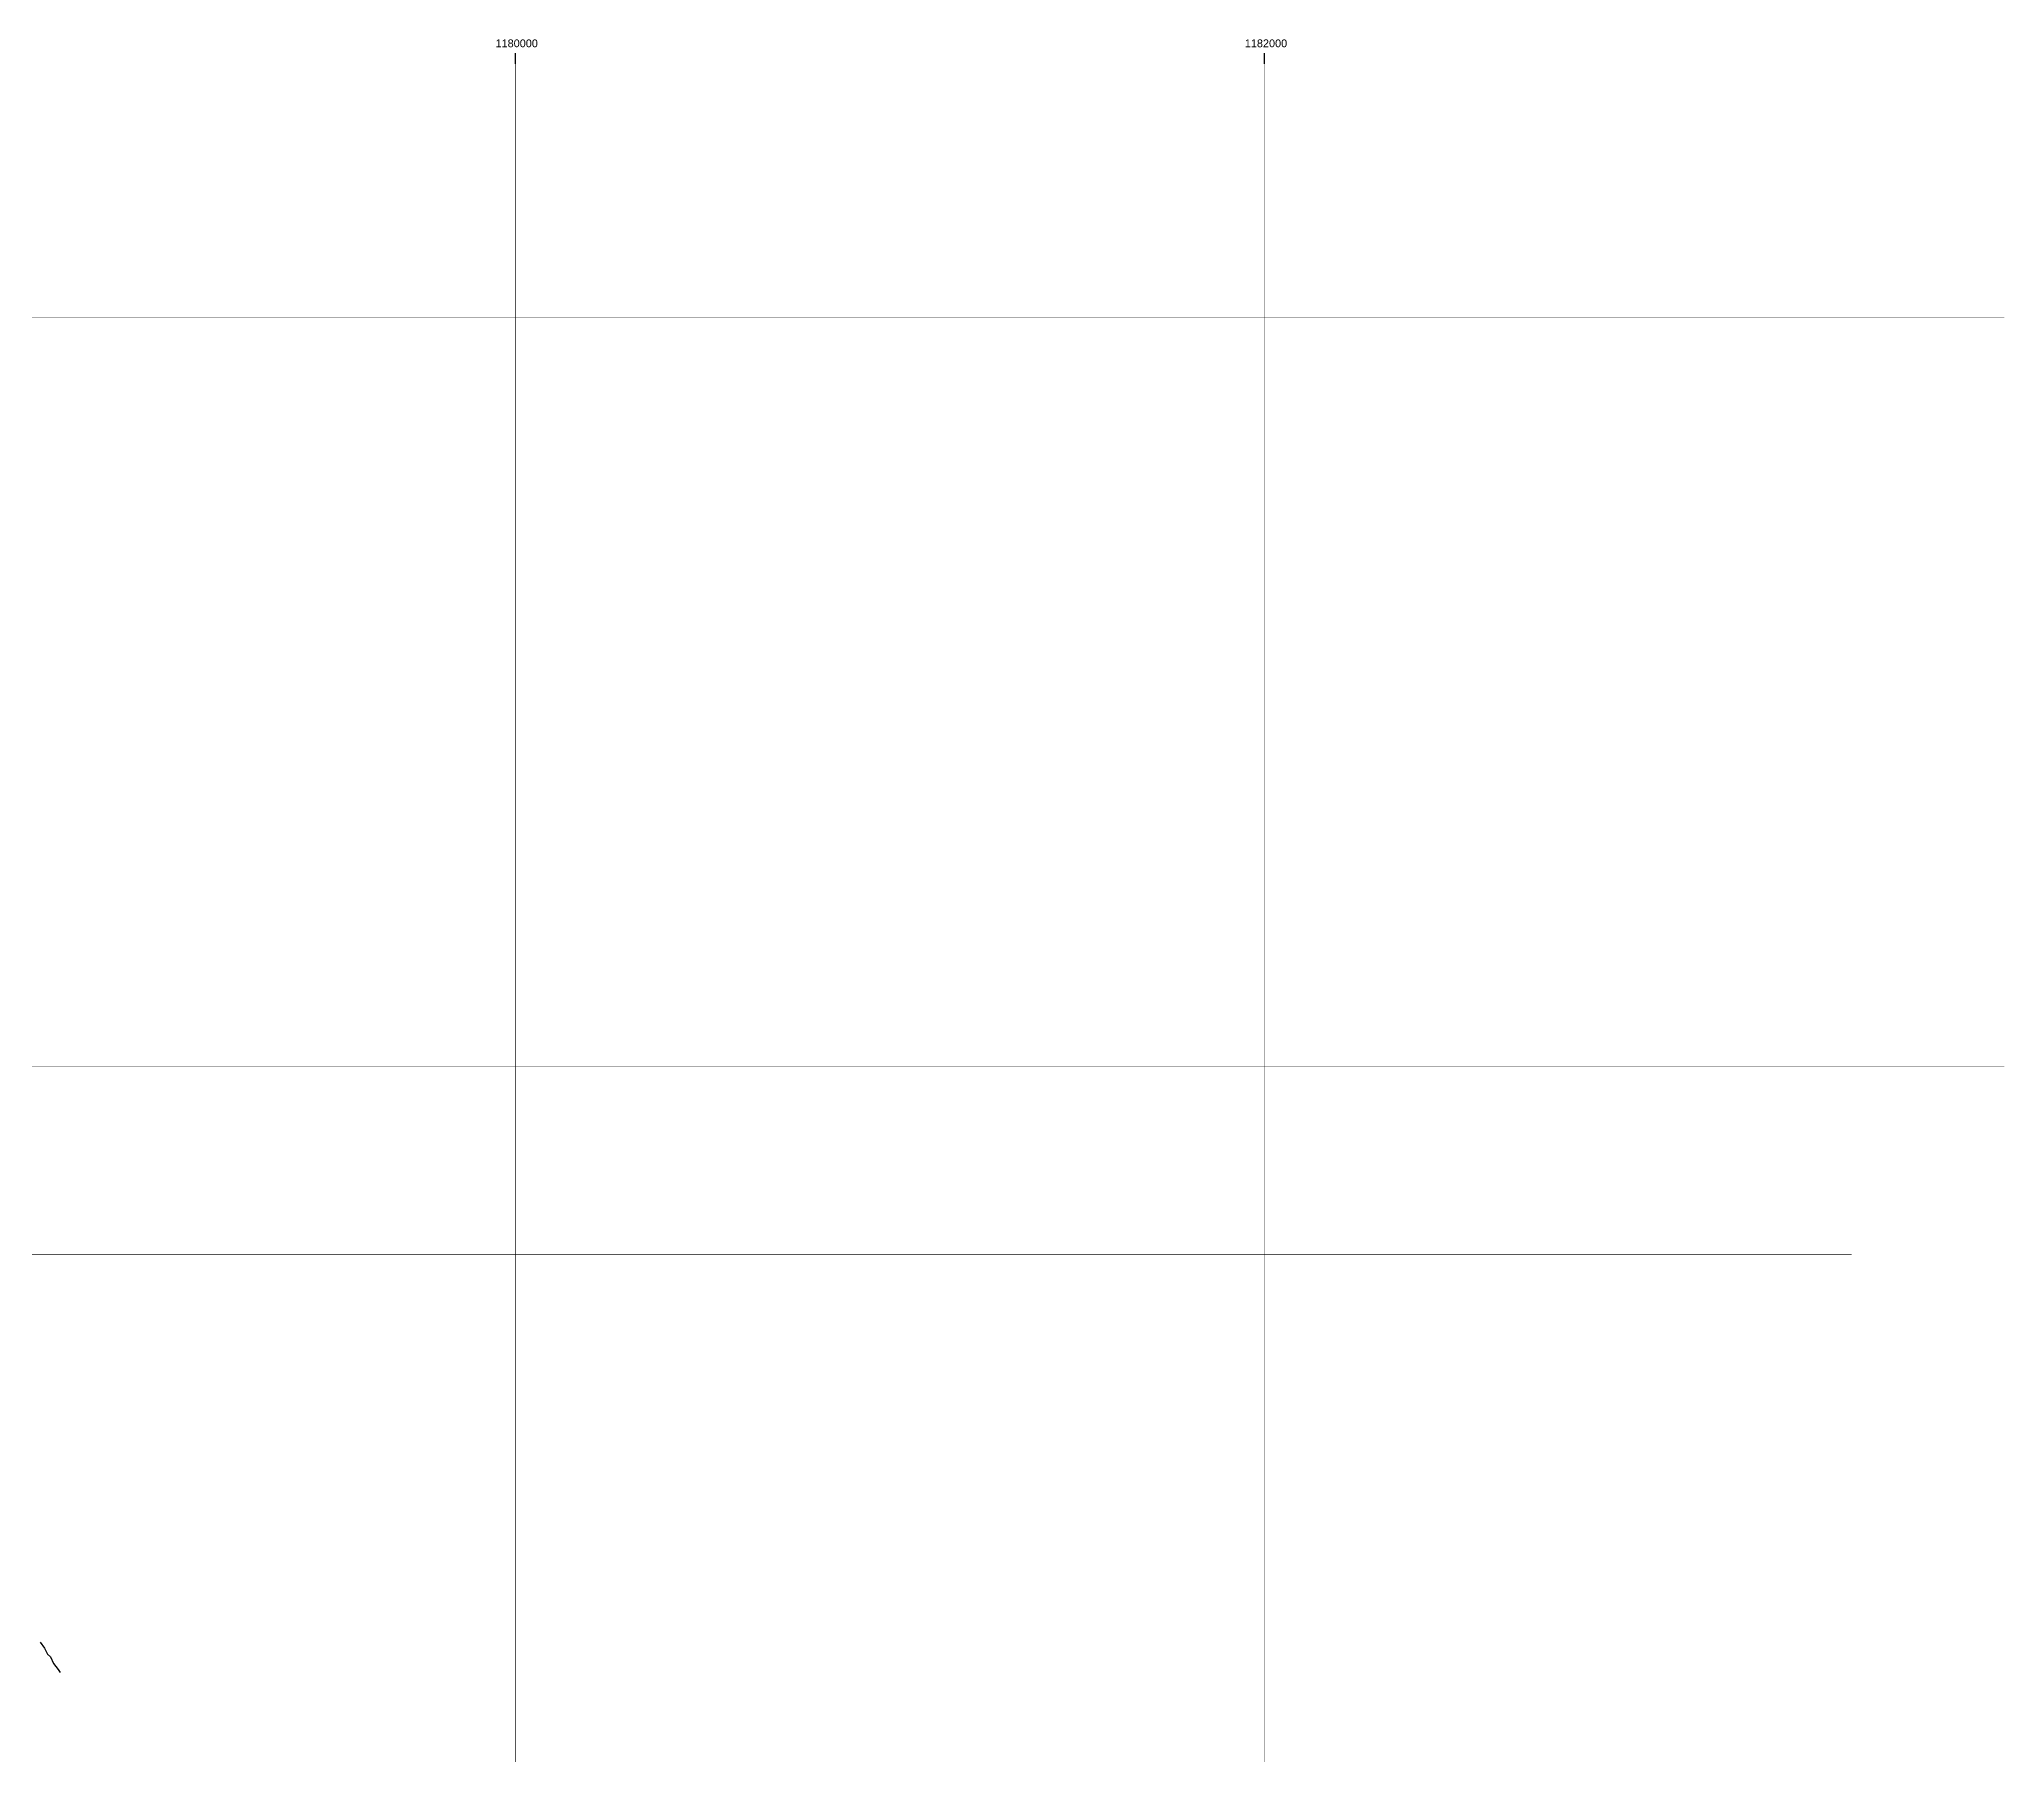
# Model space of a CAD drawing. Header units: millimetres. Extents: x -3588 to 75209, y -3737 to 38254.
# Drawn here: x 8834 to 14081, y 4293 to 8871 of the extents above; entities that cross this region are included whole.
import ezdxf

# ---------------------------------------------------------------- set-up
doc = ezdxf.new("R2010")
doc.units = ezdxf.units.MM
doc.layers.add('P', color=253, linetype='Continuous')
doc.layers.add('T', color=7, linetype='Continuous')

msp = doc.modelspace()

# ---------------------------------------------------------------- linework, layer by layer
at = {"layer": 'P'}
for points in [[(10104.82, 8805.959), (10104.82, 8834.189)], [(12104.82, 8805.959), (12104.82, 8834.189)], [(8836.494, 4593.381), (8847.505, 4577.01), (8855.699, 4560.91), (8863.604, 4554.14), (8871.782, 4536.36), (8883.929, 4520.261), (8889.562, 4512.083)]]:
    msp.add_lwpolyline(points, dxfattribs=at)
at = {"layer": 'P', "const_width": 1.2}
for points in [[(10104.82, -520.269), (10104.82, 8805.959)], [(12104.82, -520.269), (12104.82, 8805.959)], [(-1120.072, 8129.594), (14080.559, 8129.594)], [(-1120.072, 6129.866), (14080.559, 6129.866)], [(-1527.836, 5627.376), (13672.794, 5627.376)]]:
    msp.add_lwpolyline(points, dxfattribs=at)

# ---------------------------------------------------------------- texts
at = {"layer": 'T', "char_height": 20.80483, "attachment_point": 1}
for s, insert in [('{\\fArial|b0|i0|c0|p18;1180000}', (10051.848, 8870.998)), ('{\\fArial|b0|i0|c0|p18;1182000}', (12052.312, 8870.998))]:
    msp.add_mtext(s, dxfattribs=dict(at, insert=insert))

doc.saveas('drawing.dxf')
